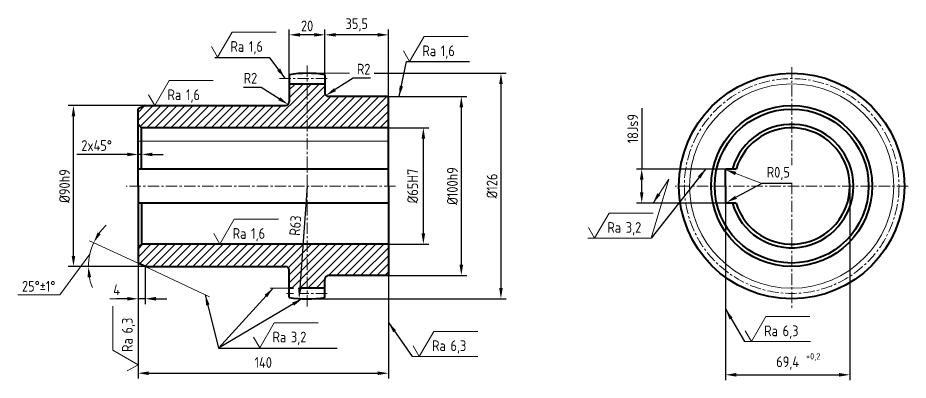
# Model space of a CAD drawing. Header units: millimetres. Extents: x 57 to 555, y -163 to 357.
# Drawn here: x 56.9 to 554.6, y -163.2 to 39.2 of the extents above; entities that cross this region are included whole.
import ezdxf

# ---------------------------------------------------------------- set-up
doc = ezdxf.new("R2010")
doc.units = ezdxf.units.MM
doc.linetypes.add('CENTER', pattern=[50.8, 31.75, -6.35, 6.35, -6.35])
doc.layers.get('Defpoints').update_dxf_attribs({"lineweight": 25})
for name, color, linetype, lineweight in [('Bord', 1, 'Continuous', 18), ('Cen', 5, 'CENTER', 18), ('Con', 6, 'Continuous', 40), ('Cont', 6, 'Continuous', 40), ('Dim', 7, 'Continuous', 18), ('Hatch', 2, 'Continuous', 18), ('Text', 3, 'Continuous', 18)]:
    doc.layers.add(name, color=color, linetype=linetype, lineweight=lineweight)
doc.styles.add('Style1', font='romans.shx', dxfattribs={"width": 0.8})
doc.dimstyles.new('DIA2', dxfattribs={"dimscale": 2, "dimtxt": 3, "dimasz": 3, "dimexe": 0.18, "dimexo": 0.0625, "dimgap": 1, "dimtad": 1, "dimdec": 0, "dimdsep": 46, "dimtxsty": 'Style1', "dimcen": 0.09, "dimclrt": 3, "dimadec": 0, "dimazin": 0, "dimtfac": 1, "dimtdec": 0, "dimtmove": 0, "dimatfit": 0, "dimfxl": 1, "dimtolj": 1, "dimarcsym": 0})
doc.dimstyles.new('LIN 2', dxfattribs={"dimscale": 2, "dimtxt": 3, "dimasz": 3, "dimexe": 1.5, "dimexo": 0, "dimgap": 1.5, "dimtad": 1, "dimtoh": 1, "dimdec": 4, "dimrnd": 1, "dimdsep": 46, "dimtxsty": 'Style1', "dimcen": 0, "dimdle": 2, "dimclrd": 256, "dimclrt": 3, "dimadec": 0, "dimazin": 0, "dimtfac": 0.666667, "dimtdec": 4, "dimtmove": 0, "dimatfit": 3, "dimfxl": 1, "dimtvp": 0.833333, "dimtolj": 1, "dimtzin": 0, "dimarcsym": 0})
doc.dimstyles.new('LIN2', dxfattribs={"dimscale": 2, "dimtxt": 3, "dimasz": 3, "dimexe": 1.5, "dimexo": 0, "dimgap": 1, "dimtad": 1, "dimdec": 1, "dimzin": 13, "dimdsep": 46, "dimtxsty": 'Style1', "dimcen": 0, "dimclrt": 3, "dimadec": 0, "dimazin": 0, "dimtfac": 1, "dimtdec": 1, "dimtmove": 1, "dimatfit": 2, "dimfxl": 1, "dimtolj": 1, "dimtzin": 13, "dimarcsym": 0})
doc.dimstyles.new('RAD2', dxfattribs={"dimscale": 2, "dimtxt": 3, "dimasz": 3, "dimexe": 1.5, "dimexo": 0, "dimgap": 1, "dimtad": 1, "dimtoh": 1, "dimdec": 0, "dimzin": 13, "dimdsep": 46, "dimtxsty": 'Style1', "dimcen": 0, "dimclrt": 3, "dimadec": 0, "dimazin": 0, "dimtfac": 1, "dimtdec": 0, "dimtmove": 0, "dimatfit": 3, "dimfxl": 1, "dimtolj": 1, "dimtzin": 13, "dimarcsym": 0})

# ---------------------------------------------------------------- blocks, each defined once
blk = doc.blocks.new('*D31')
at = {"layer": 'Defpoints', "color": 0, "transparency": 16777216}
for p in [(206.37, -8.13), (208.06, -9.21)]:
    blk.add_point(p, dxfattribs=at)
at = {"layer": 'Dim', "color": 0, "lineweight": -2, "transparency": 16777216}
for p, q in [((183.11, 0.46), (192.88, 0.46)), ((192.88, 0.46), (203, -5.98))]:
    blk.add_line(p, q, dxfattribs=at)
at = {"layer": 'Dim', "color": 0, "transparency": 16777216}
blk.add_solid([(203.54, -5.14), (202.46, -6.83), (208.06, -9.21)], dxfattribs=at)
at = {"layer": 'Dim', "color": 3, "transparency": 16777216, "insert": (186.99, 5.46), "char_height": 6, "attachment_point": 5, "style": 'Style1'}
blk.add_mtext('\\A1;R2', dxfattribs=at)
blk = doc.blocks.new('sherISO_01')
at = {"layer": 'Text'}
blk.add_line((4.04, 7), (16.36, 7), dxfattribs=at)
blk.add_lwpolyline([(-1.73, 3), (0, 0), (4.04, 7)], dxfattribs=at)
at = {"layer": 'Text', "style": 'Style1', "width": 0.8}
blk.add_text('Ra', height=3, dxfattribs=at).set_placement((3.58, 1.5))
blk.add_attdef('12,5', (8.73, 1.5), '', height=3, dxfattribs=at)
blk = doc.blocks.new('*D32')
at = {"layer": 'Defpoints', "color": 0, "transparency": 16777216}
for p in [(88.06, -9.79), (153.84, -9.79), (152.84, -99.79)]:
    blk.add_point(p, dxfattribs=at)
at = {"layer": 'Dim', "color": 0, "lineweight": -2, "transparency": 16777216}
for p, q in [((153.84, -9.79), (85.06, -9.79)), ((88.06, -93.79), (88.06, -15.79)), ((152.84, -99.79), (85.06, -99.79))]:
    blk.add_line(p, q, dxfattribs=at)
at = {"layer": 'Dim', "color": 0, "transparency": 16777216}
for points in [[(87.06, -15.79), (89.06, -15.79), (88.06, -9.79)], [(87.06, -93.79), (89.06, -93.79), (88.06, -99.79)]]:
    blk.add_solid(points, dxfattribs=at)
at = {"layer": 'Dim', "color": 3, "transparency": 16777216, "insert": (83.06, -54.79), "char_height": 6, "attachment_point": 5, "rotation": 90, "style": 'Style1'}
blk.add_mtext('\\A1;%%C90h9', dxfattribs=at)
blk = doc.blocks.new('*D33')
at = {"layer": 'Defpoints', "color": 0, "transparency": 16777216}
for p in [(124.15, -97.93), (128.15, -99.79), (124.15, -117.76)]:
    blk.add_point(p, dxfattribs=at)
at = {"layer": 'Dim', "color": 0, "lineweight": -2, "transparency": 16777216}
for p, q in [((124.15, -97.93), (124.15, -120.76)), ((128.15, -99.79), (128.15, -120.76)), ((118.15, -117.76), (112.15, -117.76)), ((128.15, -117.76), (124.15, -117.76)), ((134.15, -117.76), (140.15, -117.76))]:
    blk.add_line(p, q, dxfattribs=at)
at = {"layer": 'Dim', "color": 0, "transparency": 16777216}
for points in [[(118.15, -116.76), (118.15, -118.76), (124.15, -117.76)], [(134.15, -116.76), (134.15, -118.76), (128.15, -117.76)]]:
    blk.add_solid(points, dxfattribs=at)
at = {"layer": 'Dim', "color": 3, "transparency": 16777216, "insert": (112.15, -112.76), "char_height": 6, "attachment_point": 5, "style": 'Style1'}
blk.add_mtext('\\A1;4', dxfattribs=at)
blk = doc.blocks.new('*D34')
at = {"layer": 'Defpoints', "color": 0, "transparency": 16777216}
for p in [(124.15, -37.15), (124.15, -39.92), (126.15, -39.92)]:
    blk.add_point(p, dxfattribs=at)
at = {"layer": 'Dim', "color": 0, "lineweight": -2, "transparency": 16777216}
for p, q in [((124.15, -39.92), (124.15, -34.15)), ((126.15, -39.92), (126.15, -34.15)), ((118.15, -37.15), (89.98, -37.15)), ((126.15, -37.15), (124.15, -37.15)), ((132.15, -37.15), (138.15, -37.15))]:
    blk.add_line(p, q, dxfattribs=at)
at = {"layer": 'Dim', "color": 0, "transparency": 16777216}
for points in [[(118.15, -36.15), (118.15, -38.15), (124.15, -37.15)], [(132.15, -36.15), (132.15, -38.15), (126.15, -37.15)]]:
    blk.add_solid(points, dxfattribs=at)
at = {"layer": 'Dim', "color": 3, "transparency": 16777216, "insert": (101, -32.15), "char_height": 6, "attachment_point": 5, "style": 'Style1'}
blk.add_mtext('\\A1;2x45%%D', dxfattribs=at)
blk = doc.blocks.new('*D35')
at = {"layer": 'Defpoints', "color": 0, "transparency": 16777216}
for p in [(218.65, -54.79), (214.15, -117.63)]:
    blk.add_point(p, dxfattribs=at)
at = {"layer": 'Dim', "color": 0, "lineweight": -2, "transparency": 16777216}
blk.add_line((218.65, -54.79), (214.58, -111.65), dxfattribs=at)
at = {"layer": 'Dim', "color": 0, "transparency": 16777216}
blk.add_solid([(213.58, -111.58), (215.58, -111.72), (214.15, -117.63)], dxfattribs=at)
at = {"layer": 'Dim', "color": 3, "transparency": 16777216, "insert": (212.06, -76.87), "char_height": 6, "attachment_point": 5, "rotation": 85.9078, "style": 'Style1'}
blk.add_mtext('\\A1;R63', dxfattribs=at)
blk = doc.blocks.new('*D36')
at = {"layer": 'Defpoints', "color": 0, "transparency": 16777216}
for p in [(405.68, -45.29), (456.34, -45.29), (456.34, -64.29)]:
    blk.add_point(p, dxfattribs=at)
at = {"layer": 'Dim', "color": 0, "lineweight": -2, "transparency": 16777216}
for p, q in [((405.68, -11.26), (405.68, -45.29)), ((456.34, -45.29), (402.68, -45.29)), ((405.68, -58.29), (405.68, -51.29)), ((456.34, -64.29), (402.68, -64.29))]:
    blk.add_line(p, q, dxfattribs=at)
at = {"layer": 'Dim', "color": 0, "transparency": 16777216}
for points in [[(404.68, -51.29), (406.68, -51.29), (405.68, -45.29)], [(404.68, -58.29), (406.68, -58.29), (405.68, -64.29)]]:
    blk.add_solid(points, dxfattribs=at)
at = {"layer": 'Dim', "color": 3, "transparency": 16777216, "insert": (400.68, -22.75), "char_height": 6, "attachment_point": 5, "rotation": 90, "style": 'Style1'}
blk.add_mtext('\\A1;18Js9', dxfattribs=at)
blk = doc.blocks.new('*D37')
at = {"layer": 'Defpoints', "color": 0, "transparency": 16777216}
for p in [(264.15, -4.79), (264.15, -104.79), (304.84, -104.79)]:
    blk.add_point(p, dxfattribs=at)
at = {"layer": 'Dim', "color": 0, "lineweight": -2, "transparency": 16777216}
for p, q in [((264.15, -4.79), (307.84, -4.79)), ((304.84, -10.79), (304.84, -98.79)), ((264.15, -104.79), (307.84, -104.79))]:
    blk.add_line(p, q, dxfattribs=at)
at = {"layer": 'Dim', "color": 0, "transparency": 16777216}
for points in [[(303.84, -10.79), (305.84, -10.79), (304.84, -4.79)], [(303.84, -98.79), (305.84, -98.79), (304.84, -104.79)]]:
    blk.add_solid(points, dxfattribs=at)
at = {"layer": 'Dim', "color": 3, "transparency": 16777216, "insert": (299.84, -54.79), "char_height": 6, "attachment_point": 5, "rotation": 90, "style": 'Style1'}
blk.add_mtext('\\A1;%%C100h9', dxfattribs=at)
blk = doc.blocks.new('*D38')
at = {"layer": 'Defpoints', "color": 0, "transparency": 16777216}
for p in [(256.05, 8.21), (218.65, -117.79), (327, -117.79)]:
    blk.add_point(p, dxfattribs=at)
at = {"layer": 'Dim', "color": 0, "lineweight": -2, "transparency": 16777216}
for p, q in [((256.05, 8.21), (330, 8.21)), ((327, 2.21), (327, -111.79)), ((218.65, -117.79), (330, -117.79))]:
    blk.add_line(p, q, dxfattribs=at)
at = {"layer": 'Dim', "color": 0, "transparency": 16777216}
for points in [[(326, 2.21), (328, 2.21), (327, 8.21)], [(326, -111.79), (328, -111.79), (327, -117.79)]]:
    blk.add_solid(points, dxfattribs=at)
at = {"layer": 'Dim', "color": 3, "transparency": 16777216, "insert": (322, -54.79), "char_height": 6, "attachment_point": 5, "rotation": 90, "style": 'Style1'}
blk.add_mtext('\\A1;%%C126', dxfattribs=at)
blk = doc.blocks.new('*D39')
at = {"layer": 'Defpoints', "color": 0, "transparency": 16777216}
for p in [(208.65, 29.67), (208.65, 7.41), (228.65, 7.41)]:
    blk.add_point(p, dxfattribs=at)
at = {"layer": 'Dim', "color": 0, "lineweight": -2, "transparency": 16777216}
for p, q in [((208.65, 7.41), (208.65, 32.67)), ((228.65, 7.41), (228.65, 32.67)), ((222.65, 29.67), (214.65, 29.67))]:
    blk.add_line(p, q, dxfattribs=at)
at = {"layer": 'Dim', "color": 0, "transparency": 16777216}
for points in [[(214.65, 30.67), (214.65, 28.67), (208.65, 29.67)], [(222.65, 30.67), (222.65, 28.67), (228.65, 29.67)]]:
    blk.add_solid(points, dxfattribs=at)
at = {"layer": 'Dim', "color": 3, "transparency": 16777216, "insert": (218.65, 34.67), "char_height": 6, "attachment_point": 5, "style": 'Style1'}
blk.add_mtext('\\A1;20', dxfattribs=at)
blk = doc.blocks.new('*D40')
at = {"layer": 'Defpoints', "color": 0, "transparency": 16777216}
for p in [(228.65, 29.67), (228.65, 7.41), (264.15, -4.79)]:
    blk.add_point(p, dxfattribs=at)
at = {"layer": 'Dim', "color": 0, "lineweight": -2, "transparency": 16777216}
for p, q in [((228.65, 7.41), (228.65, 32.67)), ((264.15, -4.79), (264.15, 32.67)), ((258.15, 29.67), (234.65, 29.67))]:
    blk.add_line(p, q, dxfattribs=at)
at = {"layer": 'Dim', "color": 0, "transparency": 16777216}
for points in [[(234.65, 30.67), (234.65, 28.67), (228.65, 29.67)], [(258.15, 30.67), (258.15, 28.67), (264.15, 29.67)]]:
    blk.add_solid(points, dxfattribs=at)
at = {"layer": 'Dim', "color": 3, "transparency": 16777216, "insert": (246.4, 35.24), "char_height": 6, "attachment_point": 5, "style": 'Style1'}
blk.add_mtext('\\A1;35,5', dxfattribs=at)
blk = doc.blocks.new('*D41')
at = {"layer": 'Defpoints', "color": 0, "transparency": 16777216}
for p in [(229.19, -4.17), (230.88, -3.09)]:
    blk.add_point(p, dxfattribs=at)
at = {"layer": 'Dim', "color": 0, "lineweight": -2, "transparency": 16777216}
for p, q in [((244.38, 5.5), (234.25, -0.94)), ((254.15, 5.5), (244.38, 5.5))]:
    blk.add_line(p, q, dxfattribs=at)
at = {"layer": 'Dim', "color": 0, "transparency": 16777216}
blk.add_solid([(233.72, -0.1), (234.79, -1.79), (229.19, -4.17)], dxfattribs=at)
at = {"layer": 'Dim', "color": 3, "transparency": 16777216, "insert": (250.26, 10.5), "char_height": 6, "attachment_point": 5, "style": 'Style1'}
blk.add_mtext('\\A1;R2', dxfattribs=at)
blk = doc.blocks.new('*D42')
at = {"layer": 'Defpoints', "color": 0, "transparency": 16777216}
for p in [(452.68, -64.15), (453.12, -63.91)]:
    blk.add_point(p, dxfattribs=at)
at = {"layer": 'Dim', "color": 0, "lineweight": -2, "transparency": 16777216}
for p, q in [((472.74, -53.34), (458.4, -61.06)), ((489.37, -53.34), (472.74, -53.34)), ((452.68, -64.15), (453.12, -63.91))]:
    blk.add_line(p, q, dxfattribs=at)
at = {"layer": 'Dim', "color": 0, "transparency": 16777216}
blk.add_solid([(457.93, -60.18), (458.88, -61.94), (453.12, -63.91)], dxfattribs=at)
at = {"layer": 'Dim', "color": 3, "transparency": 16777216, "insert": (482.05, -47.77), "char_height": 6, "attachment_point": 5, "style": 'Style1'}
blk.add_mtext('\\A1;R0,5', dxfattribs=at)
blk = doc.blocks.new('*D44')
at = {"layer": 'Defpoints', "color": 0, "transparency": 16777216}
for p in [(264.15, -22.29), (283.63, -22.29), (264.15, -87.29)]:
    blk.add_point(p, dxfattribs=at)
at = {"layer": 'Dim', "color": 0, "lineweight": -2, "transparency": 16777216}
for p, q in [((264.15, -22.29), (286.63, -22.29)), ((264.15, -87.29), (286.63, -87.29))]:
    blk.add_line(p, q, dxfattribs=at)
at = {"layer": 'Dim', "lineweight": -2, "transparency": 16777216}
blk.add_line((283.63, -81.29), (283.63, -28.29), dxfattribs=at)
at = {"layer": 'Dim', "transparency": 16777216}
for points in [[(282.63, -28.29), (284.63, -28.29), (283.63, -22.29)], [(282.63, -81.29), (284.63, -81.29), (283.63, -87.29)]]:
    blk.add_solid(points, dxfattribs=at)
at = {"layer": 'Dim', "color": 3, "transparency": 16777216, "insert": (277.63, -54.79), "char_height": 6, "attachment_point": 5, "rotation": 90, "style": 'Style1'}
blk.add_mtext('\\A1;%%C65H7', dxfattribs=at)
blk = doc.blocks.new('*D45')
at = {"layer": 'Defpoints', "color": 0, "transparency": 16777216}
for p in [(124.15, -97.93), (264.15, -104.79), (264.15, -159.36)]:
    blk.add_point(p, dxfattribs=at)
at = {"layer": 'Dim', "color": 0, "lineweight": -2, "transparency": 16777216}
for p, q in [((124.15, -97.93), (124.15, -162.36)), ((264.15, -104.79), (264.15, -162.36))]:
    blk.add_line(p, q, dxfattribs=at)
at = {"layer": 'Dim', "lineweight": -2, "transparency": 16777216}
blk.add_line((130.15, -159.36), (258.15, -159.36), dxfattribs=at)
at = {"layer": 'Dim', "transparency": 16777216}
for points in [[(130.15, -158.36), (130.15, -160.36), (124.15, -159.36)], [(258.15, -158.36), (258.15, -160.36), (264.15, -159.36)]]:
    blk.add_solid(points, dxfattribs=at)
at = {"layer": 'Dim', "color": 3, "transparency": 16777216, "insert": (194.15, -153.36), "char_height": 6, "attachment_point": 5, "style": 'Style1'}
blk.add_mtext('\\A1;140', dxfattribs=at)
blk = doc.blocks.new('*D43')
at = {"layer": 'Defpoints', "color": 0, "transparency": 16777216}
for p in [(522.01, -54.79), (452.54, -62.29), (522.01, -160.24)]:
    blk.add_point(p, dxfattribs=at)
at = {"layer": 'Dim', "color": 0, "lineweight": -2, "transparency": 16777216}
for p, q in [((522.01, -54.79), (522.01, -163.24)), ((452.54, -62.29), (452.54, -163.24))]:
    blk.add_line(p, q, dxfattribs=at)
at = {"layer": 'Dim', "lineweight": -2, "transparency": 16777216}
blk.add_line((458.54, -160.24), (516.01, -160.24), dxfattribs=at)
at = {"layer": 'Dim', "transparency": 16777216}
for points in [[(458.54, -159.24), (458.54, -161.24), (452.54, -160.24)], [(516.01, -159.24), (516.01, -161.24), (522.01, -160.24)]]:
    blk.add_solid(points, dxfattribs=at)
at = {"layer": 'Dim', "color": 3, "transparency": 16777216, "insert": (487.27, -153.67), "char_height": 6, "attachment_point": 5, "style": 'Style1'}
blk.add_mtext('\\A1;69,4', dxfattribs=at)

msp = doc.modelspace()

# ---------------------------------------------------------------- hatches: boundary and pattern name
at = {"layer": 'Hatch', "ltscale": 1.2}
h = msp.add_hatch(dxfattribs=at)
h.set_pattern_fill('ANSI31', color=256, style=0)
h.set_pattern_definition([(45, (0, -317.4582), (-2.245064, 2.245064), [])])
edge = h.paths.add_edge_path()
edge.add_line((218.64746, -22.29269), (218.64746, 2.20731))
edge.add_line((218.64746, 2.20731), (208.64746, 2.20731))
edge.add_line((208.64746, 2.20731), (208.64746, -7.79269))
edge.add_arc((206.64746, -7.79269), 2, -90, 0, ccw=False)
edge.add_line((206.64746, -9.79269), (128.14746, -9.79269))
edge.add_line((128.14746, -9.79269), (124.14746, -11.65792))
edge.add_line((124.14746, -11.65792), (124.14746, -20.29269))
edge.add_line((124.14746, -20.29269), (126.14746, -22.29269))
edge.add_line((126.14746, -22.29269), (218.64746, -22.29269))
edge = h.paths.add_edge_path()
edge.add_line((264.14746, -22.29269), (264.14746, -4.79269))
edge.add_line((264.14746, -4.79269), (230.64746, -4.79269))
edge.add_arc((230.64746, -2.79269), 2, 180, 270, ccw=False)
edge.add_line((228.64746, -2.79269), (228.64746, 2.20731))
edge.add_line((228.64746, 2.20731), (218.64746, 2.20731))
edge.add_line((218.64746, 2.20731), (218.64746, -22.29269))
edge.add_line((218.64746, -22.29269), (264.14746, -22.29269))
edge = h.paths.add_edge_path()
edge.add_line((218.64746, -87.29269), (218.64746, -111.79269))
edge.add_line((218.64746, -111.79269), (228.64746, -111.79269))
edge.add_line((228.64746, -111.79269), (228.64746, -106.79269))
edge.add_arc((230.64746, -106.79269), 2, 90, 180, ccw=False)
edge.add_line((230.64746, -104.79269), (264.14746, -104.79269))
edge.add_line((264.14746, -104.79269), (264.14746, -87.29269))
edge.add_line((264.14746, -87.29269), (218.64746, -87.29269))
edge = h.paths.add_edge_path()
edge.add_arc((206.64746, -101.79269), 2, 0, 90, ccw=False)
edge.add_line((208.64746, -101.79269), (208.64746, -111.79269))
edge.add_line((208.64746, -111.79269), (218.64746, -111.79269))
edge.add_line((218.64746, -111.79269), (218.64746, -87.29269))
edge.add_line((218.64746, -87.29269), (126.14746, -87.29269))
edge.add_line((126.14746, -87.29269), (124.14746, -89.29269))
edge.add_line((124.14746, -89.29269), (124.14746, -97.92746))
edge.add_line((124.14746, -97.92746), (128.14746, -99.79269))
edge.add_line((128.14746, -99.79269), (206.64746, -99.79269))

# ---------------------------------------------------------------- linework, layer by layer
at = {"layer": 'Bord', "ltscale": 0.2}
msp.add_circle((489.50575, -54.79269), 57.07495, dxfattribs=at)
at = {"layer": 'Cen', "ltscale": 0.2}
for p, q in [((218.64746, -54.79269), (218.64746, 13.41293)), ((489.50575, 11.67336), (489.50575, -43.18198)), ((229.81629, 5.20731), (201.92429, 5.20731)), ((489.50575, -52.93558), (489.50575, -123.47563)), ((267.99499, -54.79269), (117.59406, -54.79269)), ((218.64746, -54.79269), (218.64746, -122.99831)), ((554.6392, -54.79269), (424.37231, -54.79269)), ((211.11892, -114.79269), (207.20396, -114.79269)), ((229.81629, -114.79269), (214.28101, -114.79269))]:
    msp.add_line(p, q, dxfattribs=at)
msp.add_circle((489.50575, -54.79269), 60, dxfattribs=at)
at = {"layer": 'Con', "linetype": 'Continuous'}
for q in [(452.53575, -45.79269), (452.53575, -63.79269)]:
    msp.add_line((452.53575, -54.79269), q, dxfattribs=at)
for radius, start, end in [(34.5, 195.9836072, 164.0163928), (32.5, 196.9961648, 163.0038352)]:
    msp.add_arc((489.50575, -54.79269), radius, start, end, dxfattribs=at)
at = {"layer": 'Cont'}
for p, q in [((208.64746, 7.4086), (208.64746, -7.79269)), ((228.64746, 7.4086), (228.64746, -2.79269)), ((228.64746, 2.20731), (208.64746, 2.20731)), ((264.14746, -4.79269), (230.64746, -4.79269)), ((264.14746, -54.79269), (264.14746, -4.79269)), ((128.14746, -9.79269), (124.14746, -11.65792)), ((128.14746, -9.79269), (206.64746, -9.79269)), ((124.14746, -54.79269), (124.14746, -11.65792)), ((126.14746, -22.29269), (124.14746, -20.29269)), ((264.14746, -22.29269), (126.14746, -22.29269)), ((126.14746, -45.29269), (126.14746, -22.29269)), ((264.14746, -45.29269), (124.14746, -45.29269)), ((458.42521, -45.29269), (453.00575, -45.29269)), ((124.14746, -54.79269), (124.14746, -97.92746)), ((264.14746, -54.79269), (264.14746, -104.79269)), ((264.14746, -64.29269), (124.14746, -64.29269)), ((126.14746, -64.29269), (126.14746, -87.29269)), ((458.42521, -64.29269), (453.00575, -64.29269)), ((126.14746, -87.29269), (124.14746, -89.29269)), ((264.14746, -87.29269), (126.14746, -87.29269)), ((128.14746, -99.79269), (124.14746, -97.92746)), ((128.14746, -99.79269), (206.64746, -99.79269)), ((208.64746, -116.99397), (208.64746, -101.79269)), ((228.64746, -116.99397), (228.64746, -106.79269)), ((264.14746, -104.79269), (230.64746, -104.79269)), ((211.11892, -111.79269), (208.64746, -111.79269)), ((228.64746, -111.79269), (215.03389, -111.79269))]:
    msp.add_line(p, q, dxfattribs=at)
for radius in [63, 45, 43]:
    msp.add_circle((489.50575, -54.79269), radius, dxfattribs=at)
for centre, radius, start, end in [((218.64746, -54.79269), 63, 80.8668022, 99.1331978), ((230.64746, -2.79269), 2, 180, 270), ((206.64746, -7.79269), 2, 270, 0), ((453.03575, -45.79269), 0.5, 90, 180), ((453.03575, -63.79269), 0.5, 180, 270), ((206.64746, -101.79269), 2, 0, 90), ((230.64746, -106.79269), 2, 90, 180), ((218.64746, -54.79269), 63, 260.8668022, 279.1331978)]:
    msp.add_arc(centre, radius, start, end, dxfattribs=at)
at = {"layer": 'Dim'}
for p, q in [((218.64746, 8.20731), (242.43053, 8.20731)), ((264.14746, -29.79269), (124.14746, -29.79269)), ((472.7401, -53.33716), (452.53657, -45.59952)), ((483.51153, -53.33716), (472.7401, -53.33716)), ((410.97601, -83.92821), (375.53595, -83.92821)), ((124.14746, -97.92746), (97.09419, -85.31231)), ((97.13689, -92.91781), (80.34265, -115.57113)), ((128.14746, -99.79269), (93.88397, -99.79269)), ((164.17665, -116.59337), (128.14746, -99.79269)), ((208.64746, -111.79269), (197.96058, -111.79269)), ((80.34265, -115.57113), (56.94067, -115.57113)), ((112.14746, -117.76448), (108.39632, -117.76448)), ((463.17594, -141.69082), (499.95592, -141.69082)), ((277.32085, -149.96059), (314.10082, -149.96059))]:
    msp.add_line(p, q, dxfattribs=at)
msp.add_lwpolyline([(412.00633, -64.3381), (420.85558, -50.86543), (410.97601, -83.92821)], dxfattribs=at)
for start, end in [(133.321786, 144.160893), (155, 180), (190.839107, 201.678214)]:
    msp.add_arc((128.14746, -99.79269), 31.76349, start, end, dxfattribs=at)
for points in [[(458.52818, -46.82968), (457.81288, -48.69739), (452.5674, -45.61763)], [(416.11024, -59.84835), (412.00633, -64.3381), (414.43227, -58.76004)], [(101.53559, -80.68848), (103.26027, -81.70114), (99.35996, -86.36886)], [(97.94619, -105.67142), (95.95513, -105.86031), (96.38397, -99.79269)]]:
    msp.add_solid(points, dxfattribs=at)

# ---------------------------------------------------------------- block references
at = {"layer": 'Dim', "xscale": 2, "yscale": 2, "zscale": 2}
for p, values in [((168.64748, 17.16234), {'12,5': '1,6'}), ((275.92, 14.74137), {'12,5': '1,6'}), ((133.47176, -9.79269), {'12,5': '1,6'}), ((169.88532, -87.29269), {'12,5': '1,6'}), ((379.32847, -83.92821), {'12,5': '3,2'}), ((466.99353, -141.69082), {'12,5': '6,3'}), ((192.15177, -145.14718), {'12,5': '3,2'}), ((281.3381, -149.96059), {'12,5': '6,3'})]:
    msp.add_blockref('sherISO_01', p, dxfattribs=at).add_auto_attribs(values)
at = {"layer": 'Dim', "xscale": 2, "yscale": 2, "zscale": 2, "rotation": 90}
msp.add_blockref('sherISO_01', (124.14746, -154.63879), dxfattribs=at).add_auto_attribs({'12,5': '6,3'})

# ---------------------------------------------------------------- texts
at = {"layer": 'Dim', "color": 3, "insert": (68.63379, -110.76471), "char_height": 6, "attachment_point": 5, "style": 'Style1'}
msp.add_mtext('25°±1°', dxfattribs=at)
at = {"layer": 'Text', "style": 'Style1', "width": 0.8}
msp.add_text('+0,2', height=3.5, dxfattribs=at).set_placement((497.51701, -151.64854))

# ---------------------------------------------------------------- dimensions: what is measured, and where the dimension line sits
at = {"layer": 'Dim'}
dim = msp.add_linear_dim(base=(208.64746, 29.66944), p1=(228.64746, 7.4086), p2=(208.64746, 7.4086), angle=180, dimstyle='LIN2', dxfattribs=at)
dim.commit()
dim.dimension.update_dxf_attribs({"geometry": '*D39', "text_midpoint": (218.64746, 34.66944)})
for base, p1, p2, angle, text, picture, middle in [((228.64746, 29.66944), (264.14746, -4.79269), (228.64746, 7.4086), 180, '35,5', '*D40', (246.39746, 35.24087)), ((327.00417, -117.79269), (256.04677, 8.20731), (218.64746, -117.79269), 90, '%%C<>', '*D38', (322.00417, -54.79269)), ((304.84381, -104.79269), (264.14746, -4.79269), (264.14746, -104.79269), 90, '%%C<>h9', '*D37', (299.84381, -54.79269)), ((88.05619, -9.79269), (152.84043, -99.79269), (153.84043, -9.79269), 90, '%%C<>h9', '*D32', (83.05619, -54.79269))]:
    dim = msp.add_linear_dim(base=base, p1=p1, p2=p2, angle=angle, text=text, dimstyle='LIN2', dxfattribs=at)
    dim.commit()
    dim.dimension.update_dxf_attribs({"geometry": picture, "text_midpoint": middle})
for center, mpoint, dimstyle, picture, middle in [((230.88031, -3.09148), (229.19344, -4.16594), 'RAD2', '*D41', (250.26099, 5.50422)), ((206.3748, -8.13244), (208.06167, -9.2069), 'RAD2', '*D31', (186.99413, 0.46326)), ((218.64746, -54.79269), (214.15169, -117.63207), 'DIA2', '*D35', (217.0427, -77.22307))]:
    dim = msp.add_radius_dim(center=center, mpoint=mpoint, dimstyle=dimstyle, dxfattribs=at)
    dim.commit()
    dim.dimension.update_dxf_attribs({"geometry": picture, "text_midpoint": middle, "dimtype": 164})
dim = msp.add_linear_dim(base=(405.67956, -45.29269), p1=(456.33951, -64.29269), p2=(456.33951, -45.29269), angle=90, text='18Js9', dimstyle='LIN2', dxfattribs=at)
dim.commit()
dim.dimension.update_dxf_attribs({"geometry": '*D36', "text_midpoint": (406.50644, -22.74854), "dimtype": 160})
dim = msp.add_linear_dim(base=(283.63318, -22.29269), p1=(264.14746, -87.29269), p2=(264.14746, -22.29269), angle=90, text='%%C<>H7', dimstyle='LIN 2', override={"dimpost": ''}, dxfattribs=at)
dim.commit()
dim.dimension.update_dxf_attribs({"geometry": '*D44', "text_midpoint": (277.63318, -54.79269)})
dim = msp.add_linear_dim(base=(124.14746, -37.1533), p1=(126.14746, -39.91649), p2=(124.14746, -39.91649), angle=180, text='<>x45%%D', dimstyle='LIN2', override={"dimtmove": 0}, dxfattribs=at)
dim.commit()
dim.dimension.update_dxf_attribs({"geometry": '*D34', "text_midpoint": (101.0046, -37.1533), "dimtype": 160})
dim = msp.add_radius_dim(center=(452.6822, -64.14624), mpoint=(453.12236, -63.90904), text='R0,5', dimstyle='RAD2', override={"dimtmove": 1}, dxfattribs=at)
dim.commit()
dim.dimension.update_dxf_attribs({"geometry": '*D42', "text_midpoint": (472.7401, -53.33716), "dimtype": 164})
dim = msp.add_linear_dim(base=(522.00575, -160.24006), p1=(452.53575, -62.29269), p2=(522.00575, -54.79269), text='<>,4', dimstyle='LIN 2', override={"dimpost": ''}, dxfattribs=at)
dim.commit()
dim.dimension.update_dxf_attribs({"geometry": '*D43', "text_midpoint": (487.27075, -153.66863)})
dim = msp.add_linear_dim(base=(124.14746, -117.76448), p1=(128.14746, -99.79269), p2=(124.14746, -97.92746), angle=180, dimstyle='LIN2', dxfattribs=at)
dim.commit()
dim.dimension.update_dxf_attribs({"geometry": '*D33', "text_midpoint": (112.14746, -117.76448), "dimtype": 160})
dim = msp.add_linear_dim(base=(264.14746, -159.35554), p1=(124.14746, -97.92746), p2=(264.14746, -104.79269), dimstyle='LIN 2', dxfattribs=at)
dim.commit()
dim.dimension.update_dxf_attribs({"geometry": '*D45', "text_midpoint": (194.14746, -153.35554)})

# ---------------------------------------------------------------- leaders
for points, dimstyle, override in [([(206.3221, 5.43996), (197.81966, 16.86928), (167.03495, 16.86928)], 'RAD2', {"dimtad": 0}), ([(270.09761, -4.79269), (274.15955, 14.74137), (309.3532, 14.74137)], 'RAD2', {"dimgap": 1, "dimtad": 0}), ([(441.50339, -45.20426), (410.97601, -83.92821)], 'LIN 2', {"dimgap": 1.5, "dimtad": 0}), ([(199.64499, -111.79269), (169.04178, -145.35378)], 'RAD2', {"dimgap": 1, "dimtad": 0}), ([(161.72388, -115.44963), (169.04178, -145.35378)], 'RAD2', {"dimgap": 1, "dimtad": 0}), ([(216.03149, -117.67962), (169.04178, -145.35378), (235.3889, -145.35378)], 'RAD2', {"dimgap": 1, "dimtad": 0}), ([(452.62688, -123.70696), (463.17594, -141.69082)], 'LIN2', {"dimgap": 1, "dimtad": 0}), ([(264.14746, -130.96186), (277.32085, -149.96059)], 'LIN2', {"dimgap": 1, "dimtad": 0})]:
    msp.add_leader(points, dimstyle=dimstyle, override=override, dxfattribs=at)

doc.saveas('drawing.dxf')
